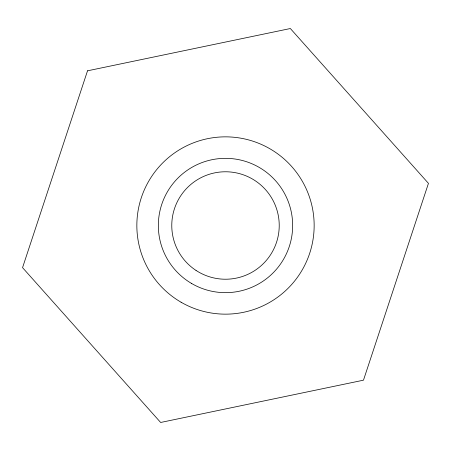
<?xml version="1.0" encoding="UTF-8"?>
<svg xmlns="http://www.w3.org/2000/svg" width="451" height="451" viewBox="0 0 451 451"><rect width="100%" height="100%" fill="white"/><g stroke="black" fill="none" stroke-linecap="round" stroke-linejoin="round"><path stroke-width="0.68" d="M87.522 70.813L22.55 267.646L160.646 422.469L363.478 380.187L428.45 183.354L290.354 28.531L87.522 70.813M181.105 302.238A88.655 88.655 0 0 0 314.155 225.579A88.655 88.655 0 0 0 181.246 148.683A88.655 88.655 0 0 0 181.105 302.238M191.647 283.504A67.16 67.16 0 0 0 292.66 225.816A67.16 67.16 0 0 0 192.194 167.18A67.16 67.16 0 0 0 191.647 283.504M196.038 270.431A53.731 53.731 0 0 0 279.141 228.55A53.731 53.731 0 0 0 201.321 177.519A53.731 53.731 0 0 0 196.038 270.431"/></g></svg>
